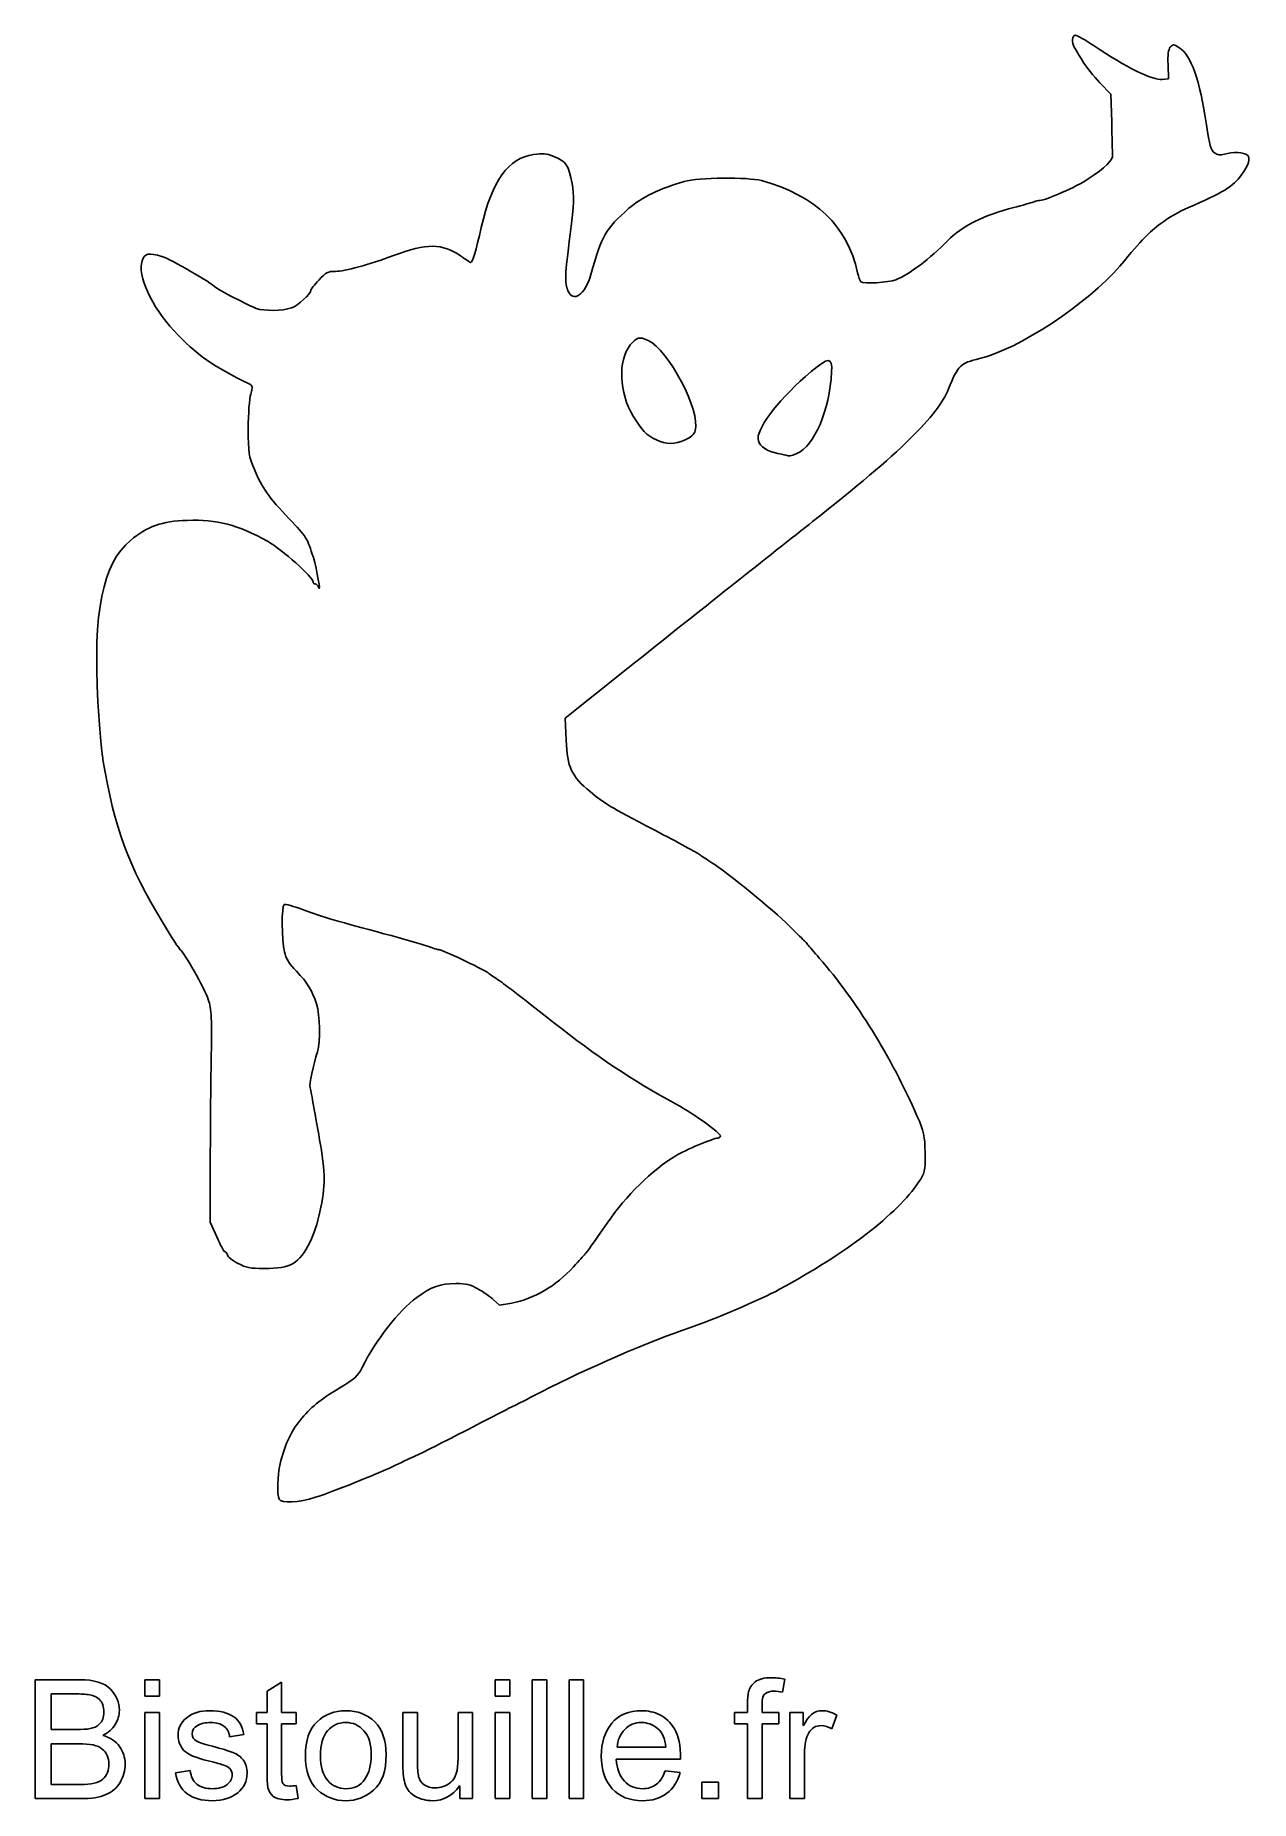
# Model space of a CAD drawing. Extents: x 38 to 565, y 41 to 807.
import ezdxf

# ---------------------------------------------------------------- set-up
doc = ezdxf.new("R2010")
doc.units = 0
doc.layers.get('0').update_dxf_attribs({"linetype": 'CONTINUOUS'})

msp = doc.modelspace()

# ---------------------------------------------------------------- linework, layer by layer
at = {"color": 7}
for p, q in [((529.28, 788.24), (529.04, 794.4)), ((504.24, 781.52), (499.44, 786.56)), ((504.56, 769.52), (504.24, 781.52)), ((526.48, 788), (529.28, 788.24)), ((319.52, 631.68), (319.52, 631.68)), ((367.92, 625.76), (367.92, 625.76)), ((294.64, 532.64), (267.36, 510.96)), ((267.36, 510.96), (267.84, 501.36)), ((113.44, 292.24), (113.44, 315.36)), ((116.24, 285.92), (113.44, 292.24)), ((236.32, 258.64), (238.88, 256.24)), ((238.88, 256.24), (244.24, 257.2)), ((143.28, 172.16), (143.28, 172.16)), ((37.52, 42.24), (37.52, 93.84)), ((37.52, 93.84), (56.88, 93.84)), ((85.04, 86.64), (85.04, 93.84)), ((85.04, 93.84), (91.36, 93.84)), ((91.36, 93.84), (91.36, 86.64)), ((138.08, 88.88), (144.4, 92.72)), ((144.4, 92.72), (144.4, 79.6)), ((237.12, 86.64), (237.12, 93.84)), ((237.12, 93.84), (243.44, 93.84)), ((243.44, 93.84), (243.44, 86.64)), ((253.12, 42.24), (253.12, 93.84)), ((253.12, 93.84), (259.44, 93.84)), ((259.44, 93.84), (259.44, 42.24)), ((269.12, 42.24), (269.12, 93.84)), ((269.12, 93.84), (275.44, 93.84)), ((275.44, 93.84), (275.44, 42.24)), ((362.72, 94.08), (361.76, 88.48)), ((362.72, 94.08), (362.72, 94.08)), ((54.64, 87.68), (44.4, 87.68)), ((44.4, 87.68), (44.4, 72.24)), ((91.36, 86.64), (85.04, 86.64)), ((91.36, 86.64), (91.36, 86.64)), ((138.08, 79.6), (138.08, 88.88)), ((243.44, 86.64), (237.12, 86.64)), ((243.44, 86.64), (243.44, 86.64)), ((85.04, 42.24), (85.04, 79.6)), ((85.04, 79.6), (91.36, 79.6)), ((91.36, 79.6), (91.36, 42.24)), ((133.44, 74.72), (133.44, 79.6)), ((133.44, 79.6), (138.08, 79.6)), ((144.4, 79.6), (150.72, 79.6)), ((150.72, 79.6), (150.72, 74.72)), ((172.24, 80.4), (172.24, 80.4)), ((197.04, 56.4), (197.04, 79.6)), ((197.04, 79.6), (203.36, 79.6)), ((203.36, 79.6), (203.36, 58.88)), ((220.96, 59.6), (220.96, 79.6)), ((220.96, 79.6), (227.28, 79.6)), ((227.28, 79.6), (227.28, 42.24)), ((237.12, 42.24), (237.12, 79.6)), ((237.12, 79.6), (243.44, 79.6)), ((243.44, 79.6), (243.44, 42.24)), ((340.88, 74.72), (340.88, 79.6)), ((340.88, 79.6), (346.56, 79.6)), ((346.56, 79.6), (346.56, 83.6)), ((352.88, 83.12), (352.88, 79.6)), ((352.88, 79.6), (360.08, 79.6)), ((360.08, 79.6), (360.08, 74.72)), ((364.96, 42.24), (364.96, 79.6)), ((364.96, 79.6), (370.72, 79.6)), ((370.72, 79.6), (370.72, 73.92)), ((385.28, 78.4), (383.12, 72.56)), ((385.28, 78.4), (385.28, 78.4)), ((44.4, 72.24), (55.52, 72.24)), ((44.4, 72.24), (44.4, 72.24)), ((66.8, 69.68), (66.8, 69.68)), ((128, 70), (121.84, 69.12)), ((121.84, 69.12), (121.84, 69.12)), ((138.08, 74.72), (133.44, 74.72)), ((138.08, 53.2), (138.08, 74.72)), ((150.72, 74.72), (144.4, 74.72)), ((144.4, 74.72), (144.4, 52.88)), ((346.56, 74.72), (340.88, 74.72)), ((346.56, 42.24), (346.56, 74.72)), ((360.08, 74.72), (352.88, 74.72)), ((352.88, 74.72), (352.88, 42.24)), ((370.72, 73.92), (370.88, 73.92)), ((56.32, 66.08), (44.4, 66.08)), ((44.4, 66.08), (44.4, 48.4)), ((289.92, 64.56), (311.04, 64.56)), ((311.04, 64.56), (311.04, 64.56)), ((371.28, 61.84), (371.28, 42.24)), ((98.4, 53.44), (104.72, 54.4)), ((317.52, 59.36), (289.6, 59.36)), ((310.8, 54.32), (317.28, 53.52)), ((317.52, 59.36), (317.52, 59.36)), ((44.4, 48.4), (57.2, 48.4)), ((44.4, 48.4), (44.4, 48.4)), ((150.72, 48), (151.6, 42.32)), ((172.24, 46.56), (172.24, 46.56)), ((221.68, 47.76), (221.52, 47.76)), ((221.68, 42.24), (221.68, 47.76)), ((326.72, 42.24), (326.72, 49.44)), ((326.72, 49.44), (333.92, 49.44)), ((333.92, 49.44), (333.92, 42.24)), ((57.28, 42.24), (37.52, 42.24)), ((91.36, 42.24), (85.04, 42.24)), ((91.36, 42.24), (91.36, 42.24)), ((151.6, 42.32), (151.6, 42.32)), ((227.28, 42.24), (221.68, 42.24)), ((227.28, 42.24), (227.28, 42.24)), ((243.44, 42.24), (237.12, 42.24)), ((243.44, 42.24), (243.44, 42.24)), ((259.44, 42.24), (253.12, 42.24)), ((259.44, 42.24), (259.44, 42.24)), ((275.44, 42.24), (269.12, 42.24)), ((275.44, 42.24), (275.44, 42.24)), ((333.92, 42.24), (326.72, 42.24)), ((333.92, 42.24), (333.92, 42.24)), ((352.88, 42.24), (346.56, 42.24)), ((371.28, 42.24), (364.96, 42.24))]:
    msp.add_line(p, q, dxfattribs=at)
for points in [[(488.32, 801.92), (487.12, 804), (487.36, 807.12), (488.8, 807.12)], [(488.8, 807.12), (489.52, 807.12), (493.2, 805.04), (496.96, 802.56)], [(491.84, 796.08), (490.4, 798.56), (488.8, 801.2), (488.32, 801.92)], [(496.96, 802.56), (510.72, 793.2), (522.24, 787.6), (526.48, 788)], [(529.04, 794.4), (528.8, 798.72), (529.12, 801.04), (530, 802)], [(530, 802), (531.28, 803.36), (531.44, 803.28), (533.76, 801.84)], [(533.76, 801.84), (539.04, 798.56), (542.8, 787.76), (545.68, 768.24)], [(499.44, 786.56), (496.8, 789.36), (493.36, 793.6), (491.84, 796.08)], [(504.96, 755.36), (504.88, 756.48), (504.72, 762.88), (504.56, 769.52)], [(545.68, 768.24), (546.96, 759.44), (547.6, 757.2), (549.12, 756.16)], [(231.04, 723.76), (235.76, 744.16), (242.64, 753.76), (253.76, 755.44)], [(253.76, 755.44), (257.6, 756), (259.04, 755.92), (262.56, 754.56)], [(262.56, 754.56), (267.68, 752.64), (269.04, 750.64), (270.48, 742.8)], [(494.4, 744.8), (501.84, 749.68), (505.12, 752.96), (504.96, 755.36)], [(549.12, 756.16), (550.56, 755.12), (551.6, 754.96), (553.44, 755.52)], [(553.44, 755.52), (557.04, 756.64), (562.08, 756.48), (563.44, 755.12)], [(563.44, 755.12), (564.88, 753.68), (564.08, 750.88), (560.88, 746.56)], [(270.48, 742.8), (271.36, 737.6), (271.28, 734.24), (269.6, 720.88)], [(295.12, 732.08), (300.08, 736.56), (308.8, 740.8), (319.12, 743.68)], [(319.12, 743.68), (325.12, 745.44), (346.8, 745.68), (352.56, 744.08)], [(352.56, 744.08), (376.16, 737.6), (389.76, 724.56), (394.32, 704.08)], [(473.44, 735.52), (476, 735.52), (489.36, 741.44), (494.4, 744.8)], [(560.88, 746.56), (557.2, 741.52), (552.88, 738.88), (537.6, 732.32)], [(470.48, 734.8), (471.36, 735.2), (472.72, 735.52), (473.44, 735.52)], [(278.56, 703.36), (283.44, 720.48), (284.88, 722.96), (295.12, 732.08)], [(433.44, 718.08), (439.36, 724.24), (449.36, 729.2), (462.08, 732.4)], [(462.08, 732.4), (465.76, 733.36), (469.52, 734.48), (470.48, 734.8)], [(537.6, 732.32), (534.16, 730.88), (528.96, 727.84), (525.92, 725.52)], [(226.56, 708.56), (227.2, 708.56), (228.72, 713.76), (231.04, 723.76)], [(269.6, 720.88), (267.28, 702.8), (267.2, 699.68), (268.64, 696.32)], [(525.92, 725.52), (520.4, 721.28), (518.4, 719.2), (508.08, 707.04)], [(83.84, 709.36), (84.88, 712.56), (86.72, 712.96), (92.48, 711.2)], [(192.96, 711.6), (207.28, 716.96), (214.16, 716.96), (222, 711.44)], [(410.96, 701.12), (416.4, 703.2), (425.92, 710.32), (433.44, 718.08)], [(97.68, 679.04), (87.92, 689.44), (81.76, 702.88), (83.84, 709.36)], [(92.48, 711.2), (95.92, 710.16), (114, 699.76), (115.84, 697.76)], [(160.56, 700.96), (163.68, 704.32), (164.4, 704.72), (167.76, 704.72)], [(167.76, 704.72), (171.76, 704.72), (182.32, 707.6), (192.96, 711.6)], [(222, 711.44), (224.24, 709.84), (226.32, 708.56), (226.56, 708.56)], [(508.08, 707.04), (494.24, 690.8), (463.84, 670.72), (447.2, 666.88)], [(115.84, 697.76), (116.64, 696.88), (130.56, 689.68), (133.36, 688.64)], [(157.12, 696.64), (157.12, 696.96), (158.64, 698.88), (160.56, 700.96)], [(268.64, 696.32), (270.96, 690.96), (276.08, 694.56), (278.56, 703.36)], [(394.32, 704.08), (394.72, 702.32), (395.36, 700.56), (395.76, 700.24)], [(395.76, 700.24), (397.04, 699.2), (407.6, 699.84), (410.96, 701.12)], [(148.64, 688.88), (151.44, 689.76), (157.12, 695.04), (157.12, 696.64)], [(133.36, 688.64), (137.04, 687.44), (144.64, 687.52), (148.64, 688.88)], [(130.56, 655.76), (114.32, 663.68), (107.68, 668.4), (97.68, 679.04)], [(303.2, 674.88), (299.76, 676.48), (298.4, 676.16), (295.68, 672.8)], [(323.84, 635.52), (326.24, 644.32), (312.48, 670.48), (303.2, 674.88)], [(295.68, 672.8), (290.24, 666.08), (290.8, 651.92), (296.96, 641.92)], [(383.04, 661.12), (383.44, 667.6), (381.68, 667.6), (374.16, 661.28)], [(447.2, 666.88), (438.96, 664.96), (437.84, 663.92), (433.76, 653.76)], [(374.16, 661.28), (360.96, 650.08), (351.12, 637.68), (351.12, 632.24)], [(367.92, 625.76), (375.6, 629.04), (382.08, 644.16), (383.04, 661.12)], [(129.92, 636.56), (129.92, 642.88), (130.4, 649.6), (131.04, 651.52)], [(131.04, 651.52), (131.92, 654.56), (131.92, 655.12), (130.56, 655.76)], [(433.76, 653.76), (429.12, 642.08), (413.04, 626.4), (374.8, 596.16)], [(132.56, 618.8), (130.16, 624.4), (129.92, 626), (129.92, 636.56)], [(296.96, 641.92), (300.8, 635.6), (302.56, 633.76), (307.04, 631.6)], [(307.04, 631.6), (311.2, 629.52), (314.88, 629.52), (319.52, 631.68)], [(319.52, 631.68), (322, 632.8), (323.36, 634), (323.84, 635.52)], [(351.12, 632.24), (351.12, 629.6), (353.92, 627.2), (358.08, 626.16)], [(358.08, 626.16), (360.32, 625.6), (362.64, 625.04), (363.12, 624.96)], [(363.12, 624.96), (364.8, 624.56), (365.04, 624.56), (367.92, 625.76)], [(147.6, 597.52), (138.96, 606.48), (135.84, 610.96), (132.56, 618.8)], [(158.16, 580.64), (155.6, 588.88), (155.28, 589.52), (147.6, 597.52)], [(78.8, 588), (86.32, 594.24), (92.24, 596.32), (103.44, 596.72)], [(103.44, 596.72), (116.48, 597.2), (125.36, 594.88), (138.24, 587.68)], [(374.8, 596.16), (366.96, 590), (351.84, 578.08), (341.2, 569.6)], [(64.72, 518), (62.48, 556.8), (66.72, 578), (78.8, 588)], [(138.24, 587.68), (144.72, 584), (158.08, 572.16), (158.08, 570)], [(160.4, 567.76), (161.6, 564.56), (159.68, 575.36), (158.16, 580.64)], [(158.08, 570), (158.08, 569.52), (158.48, 569.12), (158.96, 569.12)], [(158.96, 569.12), (159.44, 569.12), (160.08, 568.56), (160.4, 567.76)], [(341.2, 569.6), (330.56, 561.2), (309.6, 544.56), (294.64, 532.64)], [(66.88, 492.88), (66.32, 496.08), (65.36, 507.36), (64.72, 518)], [(267.84, 501.36), (268.32, 489.6), (270.24, 485.52), (278.24, 479.04)], [(92.96, 422), (77.76, 447.12), (71.84, 463.2), (66.88, 492.88)], [(278.24, 479.04), (285.28, 473.36), (285.44, 473.28), (306.32, 462.32)], [(306.32, 462.32), (316.32, 457.04), (325.04, 452.32), (325.68, 451.84)], [(325.68, 451.84), (326.4, 451.28), (328.8, 449.68), (331.12, 448.24)], [(331.12, 448.24), (337.68, 444.08), (357.76, 427.68), (364.56, 420.88)], [(145.52, 430.08), (144.32, 429.52), (144.4, 414.8), (145.6, 409.6)], [(153.44, 427.92), (149.52, 429.36), (146, 430.32), (145.52, 430.08)], [(100.4, 410.48), (100, 410.72), (96.64, 415.92), (92.96, 422)], [(188.8, 417.44), (169.92, 422.4), (162.24, 424.72), (153.44, 427.92)], [(207.76, 412), (205.52, 412.8), (197.04, 415.2), (188.8, 417.44)], [(364.56, 420.88), (368, 417.44), (370.96, 414.56), (371.28, 414.32)], [(371.28, 414.32), (371.6, 414.08), (372.24, 413.36), (372.72, 412.64)], [(112.56, 388.88), (110.96, 393.68), (102, 409.68), (100.4, 410.48)], [(145.6, 409.6), (146.32, 406.64), (147.76, 404.24), (150.8, 401.2)], [(212.8, 410.48), (212.24, 410.48), (210, 411.12), (207.76, 412)], [(233.52, 400.72), (231.12, 402.4), (214, 410.48), (212.8, 410.48)], [(372.72, 412.64), (373.28, 411.92), (375.52, 409.36), (377.68, 406.88)], [(377.68, 406.88), (393.76, 388.4), (408.96, 363.92), (420.08, 338.48)], [(150.8, 401.2), (155.76, 396), (157.52, 393.12), (159.52, 387.04)], [(238.8, 397.12), (236.88, 398.32), (234.56, 399.92), (233.52, 400.72)], [(262.32, 378.96), (251.2, 387.76), (240.64, 395.92), (238.8, 397.12)], [(113.84, 361.2), (114.16, 380.88), (114, 384.56), (112.56, 388.88)], [(159.52, 387.04), (161.12, 381.84), (161.36, 370.8), (159.92, 366.16)], [(315.6, 343.44), (296, 354.24), (280.96, 364.24), (262.32, 378.96)], [(113.44, 315.36), (113.44, 328.08), (113.6, 348.64), (113.84, 361.2)], [(159.92, 366.16), (158.32, 360.8), (156.32, 351.68), (156.72, 350.8)], [(156.72, 350.8), (156.88, 350.4), (157.52, 347.44), (158, 344.24)], [(158, 344.24), (158.56, 341.04), (159.84, 333.76), (160.88, 328.08)], [(334.8, 329.68), (334.8, 331.04), (323.92, 338.88), (315.6, 343.44)], [(420.08, 338.48), (423.12, 331.52), (423.52, 329.92), (423.6, 322.32)], [(333.6, 328.8), (334.24, 328.8), (334.8, 329.2), (334.8, 329.68)], [(160.88, 328.08), (162, 322.32), (162.88, 314.72), (162.88, 311.12)], [(315.44, 321.12), (319.2, 323.44), (331.92, 328.8), (333.6, 328.8)], [(423.6, 322.32), (423.68, 314.24), (423.52, 313.6), (420.8, 309.6)], [(285.6, 291.84), (293.92, 303.92), (305.12, 314.88), (315.44, 321.12)], [(162.88, 311.12), (162.88, 303.12), (160, 290.16), (156.8, 283.84)], [(420.8, 309.6), (411.52, 295.76), (389.36, 278.8), (360.48, 263.2)], [(276, 278.4), (276.72, 279.12), (280.24, 284), (285.6, 291.84)], [(119.68, 279.52), (119.36, 279.52), (117.76, 282.4), (116.24, 285.92)], [(156.8, 283.84), (151.92, 274.24), (148.56, 272.24), (136.88, 272.24)], [(120.88, 278.08), (120.64, 278.88), (120.08, 279.52), (119.68, 279.52)], [(125.52, 274.4), (123.2, 275.6), (121.12, 277.28), (120.88, 278.08)], [(271.04, 272.96), (273.36, 275.52), (275.6, 277.92), (276, 278.4)], [(136.88, 272.24), (130.48, 272.24), (129.12, 272.48), (125.52, 274.4)], [(244.24, 257.2), (254.16, 259.12), (263.2, 264.48), (271.04, 272.96)], [(203.04, 259.6), (209.68, 264.48), (213.04, 265.68), (220.08, 265.68)], [(220.08, 265.68), (224.48, 265.68), (226.24, 265.28), (229.6, 263.36)], [(229.6, 263.36), (231.84, 262.16), (234.88, 260), (236.32, 258.64)], [(360.48, 263.2), (352.08, 258.64), (331.76, 250), (321.36, 246.48)], [(179.28, 229.2), (185.36, 241.28), (195.2, 253.84), (203.04, 259.6)], [(321.36, 246.48), (304.48, 240.8), (276.08, 228.48), (257.52, 218.88)], [(169.68, 220.4), (176.08, 224.24), (177.36, 225.36), (179.28, 229.2)], [(152.24, 206.16), (157.04, 212), (160.88, 215.2), (169.68, 220.4)], [(257.52, 218.88), (252.8, 216.48), (247.84, 213.92), (246.48, 213.28)], [(246.48, 213.28), (245.12, 212.64), (235.6, 207.76), (225.28, 202.4)], [(143.76, 187.44), (145.6, 195.2), (148.4, 201.44), (152.24, 206.16)], [(225.28, 202.4), (215.04, 197.12), (204.64, 191.84), (202.24, 190.8)], [(143.28, 172.16), (142.32, 174.16), (142.64, 182.4), (143.76, 187.44)], [(192.64, 186.32), (185.36, 182.88), (166.56, 175.36), (159.12, 172.96)], [(202.24, 190.8), (199.92, 189.76), (195.6, 187.76), (192.64, 186.32)], [(159.12, 172.96), (151.92, 170.64), (144.24, 170.24), (143.28, 172.16)], [(56.88, 93.84), (63.12, 93.84), (67.52, 92.48), (70.08, 89.76)], [(347.04, 88.72), (347.44, 90.24), (348.32, 91.6), (349.84, 92.88)], [(349.84, 92.88), (351.36, 94.08), (353.68, 94.72), (356.8, 94.72)], [(356.8, 94.72), (358.72, 94.72), (360.64, 94.48), (362.72, 94.08)], [(61.12, 87.28), (59.44, 87.6), (57.28, 87.68), (54.64, 87.68)], [(65.44, 85.2), (64.24, 86.32), (62.8, 87.04), (61.12, 87.28)], [(67.28, 79.76), (67.28, 82.24), (66.64, 84), (65.44, 85.2)], [(70.08, 89.76), (72.72, 87.04), (74, 84), (74, 80.64)], [(346.56, 83.6), (346.56, 85.52), (346.72, 87.2), (347.04, 88.72)], [(354.32, 87.92), (353.36, 87.28), (352.88, 85.68), (352.88, 83.12)], [(358.08, 88.88), (356.56, 88.88), (355.28, 88.56), (354.32, 87.92)], [(361.76, 88.48), (360.56, 88.72), (359.28, 88.88), (358.08, 88.88)], [(65.44, 74.64), (66.64, 75.76), (67.28, 77.44), (67.28, 79.76)], [(74, 80.64), (74, 78.4), (73.36, 76.32), (72.16, 74.4)], [(99.44, 69.68), (99.44, 72.8), (100.72, 75.36), (103.2, 77.36)], [(103.2, 77.36), (105.68, 79.44), (109.04, 80.4), (113.2, 80.4)], [(113.2, 80.4), (117.68, 80.4), (121.12, 79.52), (123.6, 77.76)], [(123.6, 77.76), (126.08, 76.08), (127.52, 73.44), (128, 70)], [(159.76, 75.6), (163.12, 78.8), (167.28, 80.4), (172.24, 80.4)], [(172.24, 80.4), (177.28, 80.4), (181.44, 78.8), (184.8, 75.52)], [(287.68, 74.96), (290.72, 78.56), (295.04, 80.4), (300.64, 80.4)], [(300.64, 80.4), (303.36, 80.4), (305.92, 79.84), (308.48, 78.64)], [(308.48, 78.64), (310.96, 77.44), (313.12, 75.36), (314.88, 72.56)], [(370.88, 73.92), (372.88, 78.24), (375.52, 80.4), (378.8, 80.4)], [(378.8, 80.4), (380.96, 80.4), (383.12, 79.76), (385.28, 78.4)], [(55.52, 72.24), (57.84, 72.24), (59.76, 72.32), (61.36, 72.64)], [(61.36, 72.64), (62.88, 72.88), (64.24, 73.52), (65.44, 74.64)], [(72.16, 74.4), (71.04, 72.48), (69.2, 70.96), (66.8, 69.68)], [(66.8, 69.68), (70.08, 68.72), (72.48, 67.12), (74.08, 64.88)], [(102, 63.2), (100.32, 65.04), (99.44, 67.2), (99.44, 69.68)], [(107.84, 74), (106.32, 73.2), (105.6, 72), (105.6, 70.4)], [(105.6, 70.4), (105.6, 68.96), (106.16, 67.92), (107.36, 67.28)], [(113.68, 75.28), (111.28, 75.28), (109.28, 74.8), (107.84, 74)], [(119.36, 73.68), (118, 74.72), (116.08, 75.28), (113.68, 75.28)], [(121.84, 69.12), (121.6, 71.2), (120.72, 72.72), (119.36, 73.68)], [(154.72, 60.88), (154.72, 67.44), (156.4, 72.32), (159.76, 75.6)], [(164.32, 71.68), (162.24, 69.28), (161.2, 65.68), (161.2, 60.88)], [(172.24, 75.28), (169.04, 75.28), (166.4, 74.08), (164.32, 71.68)], [(180.08, 71.68), (178, 74.08), (175.36, 75.28), (172.24, 75.28)], [(183.28, 61.12), (183.28, 65.84), (182.24, 69.36), (180.08, 71.68)], [(184.8, 75.52), (188.08, 72.24), (189.76, 67.52), (189.76, 61.52)], [(283.12, 60.64), (283.12, 66.48), (284.64, 71.28), (287.68, 74.96)], [(293.28, 72.24), (291.36, 70.24), (290.24, 67.68), (289.92, 64.56)], [(300.64, 75.28), (297.68, 75.28), (295.2, 74.24), (293.28, 72.24)], [(307.52, 72.72), (305.36, 74.4), (303.12, 75.28), (300.64, 75.28)], [(311.04, 64.56), (310.8, 68.32), (309.6, 71.04), (307.52, 72.72)], [(314.88, 72.56), (316.64, 69.68), (317.52, 65.28), (317.52, 59.36)], [(373.12, 70.8), (371.92, 68.64), (371.28, 65.68), (371.28, 61.84)], [(378.48, 73.92), (376.16, 73.92), (374.32, 72.88), (373.12, 70.8)], [(383.12, 72.56), (381.52, 73.52), (380, 73.92), (378.48, 73.92)], [(66.56, 63.76), (64.72, 65.36), (61.28, 66.08), (56.32, 66.08)], [(69.44, 57.28), (69.44, 60), (68.48, 62.24), (66.56, 63.76)], [(74.08, 64.88), (75.68, 62.64), (76.48, 60.16), (76.48, 57.28)], [(112.48, 58.64), (107.2, 59.92), (103.68, 61.44), (102, 63.2)], [(107.36, 67.28), (108.56, 66.64), (110.88, 65.84), (114.4, 64.96)], [(114.4, 64.96), (118.32, 63.92), (121.28, 63.04), (123.2, 62.24)], [(123.2, 62.24), (125.2, 61.52), (126.72, 60.4), (127.76, 59.04)], [(189.76, 61.52), (189.76, 54.16), (187.92, 48.96), (184.32, 45.92)], [(66.8, 50.72), (68.56, 52.32), (69.44, 54.48), (69.44, 57.28)], [(76.48, 57.28), (76.48, 54.4), (75.76, 51.68), (74.32, 49.28)], [(104.72, 54.4), (105.04, 51.76), (106, 49.84), (107.6, 48.56)], [(119.36, 56.8), (118.32, 57.12), (116.08, 57.76), (112.48, 58.64)], [(121.92, 55.28), (121.28, 55.92), (120.4, 56.48), (119.36, 56.8)], [(122.96, 52.56), (122.96, 53.68), (122.64, 54.56), (121.92, 55.28)], [(127.76, 59.04), (128.88, 57.6), (129.44, 55.68), (129.44, 53.2)], [(159.92, 46.08), (156.48, 49.2), (154.72, 54.16), (154.72, 60.88)], [(161.2, 60.88), (161.2, 56.16), (162.24, 52.64), (164.4, 50.16)], [(180.48, 50.64), (182.32, 53.28), (183.28, 56.8), (183.28, 61.12)], [(198.16, 48.16), (197.36, 50.32), (197.04, 53.04), (197.04, 56.4)], [(203.36, 58.88), (203.36, 55.6), (203.52, 53.2), (203.84, 51.76)], [(217.84, 49.36), (219.92, 51.04), (220.96, 54.4), (220.96, 59.6)], [(287.84, 46.56), (284.72, 50), (283.12, 54.64), (283.12, 60.64)], [(289.6, 59.36), (289.84, 55.2), (291.04, 52.08), (293.12, 49.84)], [(307.04, 48.48), (308.72, 49.76), (309.92, 51.68), (310.8, 54.32)], [(57.2, 48.4), (61.76, 48.4), (64.96, 49.2), (66.8, 50.72)], [(74.32, 49.28), (72.88, 46.88), (70.8, 45.12), (68.16, 44)], [(103.36, 44.4), (100.72, 46.4), (99.04, 49.44), (98.4, 53.44)], [(107.6, 48.56), (109.2, 47.2), (111.44, 46.56), (114.4, 46.56)], [(114.4, 46.56), (117.12, 46.56), (119.28, 47.2), (120.72, 48.32)], [(120.72, 48.32), (122.24, 49.52), (122.96, 50.88), (122.96, 52.56)], [(129.44, 53.2), (129.44, 49.84), (128.08, 47.04), (125.36, 44.8)], [(138.48, 46.96), (138.16, 48.48), (138.08, 50.56), (138.08, 53.2)], [(140.8, 43.2), (139.52, 44.24), (138.8, 45.44), (138.48, 46.96)], [(144.4, 52.88), (144.4, 50.96), (144.56, 49.68), (144.96, 48.88)], [(144.96, 48.88), (145.36, 48.08), (146.32, 47.68), (147.92, 47.68)], [(147.92, 47.68), (148.8, 47.68), (149.76, 47.76), (150.72, 48)], [(172.24, 41.36), (167.52, 41.36), (163.44, 42.96), (159.92, 46.08)], [(164.4, 50.16), (166.48, 47.76), (169.12, 46.56), (172.24, 46.56)], [(172.24, 46.56), (175.84, 46.56), (178.56, 47.92), (180.48, 50.64)], [(202.56, 43.2), (200.32, 44.4), (198.88, 46.08), (198.16, 48.16)], [(203.84, 51.76), (204.16, 50.4), (204.96, 49.2), (206.32, 48.24)], [(206.32, 48.24), (207.6, 47.36), (209.2, 46.88), (211.04, 46.88)], [(221.52, 47.76), (218.64, 43.52), (214.72, 41.36), (209.76, 41.36)], [(211.04, 46.88), (213.44, 46.88), (215.68, 47.68), (217.84, 49.36)], [(300.96, 41.36), (295.36, 41.36), (290.96, 43.12), (287.84, 46.56)], [(293.12, 49.84), (295.2, 47.68), (297.84, 46.56), (300.96, 46.56)], [(300.96, 46.56), (303.36, 46.56), (305.44, 47.2), (307.04, 48.48)], [(317.28, 53.52), (316.24, 49.6), (314.32, 46.64), (311.52, 44.56)], [(68.16, 44), (65.44, 42.8), (61.84, 42.24), (57.28, 42.24)], [(114.4, 41.36), (109.68, 41.36), (106, 42.4), (103.36, 44.4)], [(125.36, 44.8), (122.64, 42.56), (118.96, 41.36), (114.4, 41.36)], [(146.88, 41.76), (144.08, 41.76), (142.08, 42.24), (140.8, 43.2)], [(151.6, 42.32), (149.68, 42), (148.16, 41.76), (146.88, 41.76)], [(184.32, 45.92), (180.8, 42.88), (176.72, 41.36), (172.24, 41.36)], [(209.76, 41.36), (207.2, 41.36), (204.8, 42), (202.56, 43.2)], [(311.52, 44.56), (308.72, 42.4), (305.2, 41.36), (300.96, 41.36)]]:
    msp.add_open_spline(points, degree=3, dxfattribs=at)

doc.saveas('drawing.dxf')
